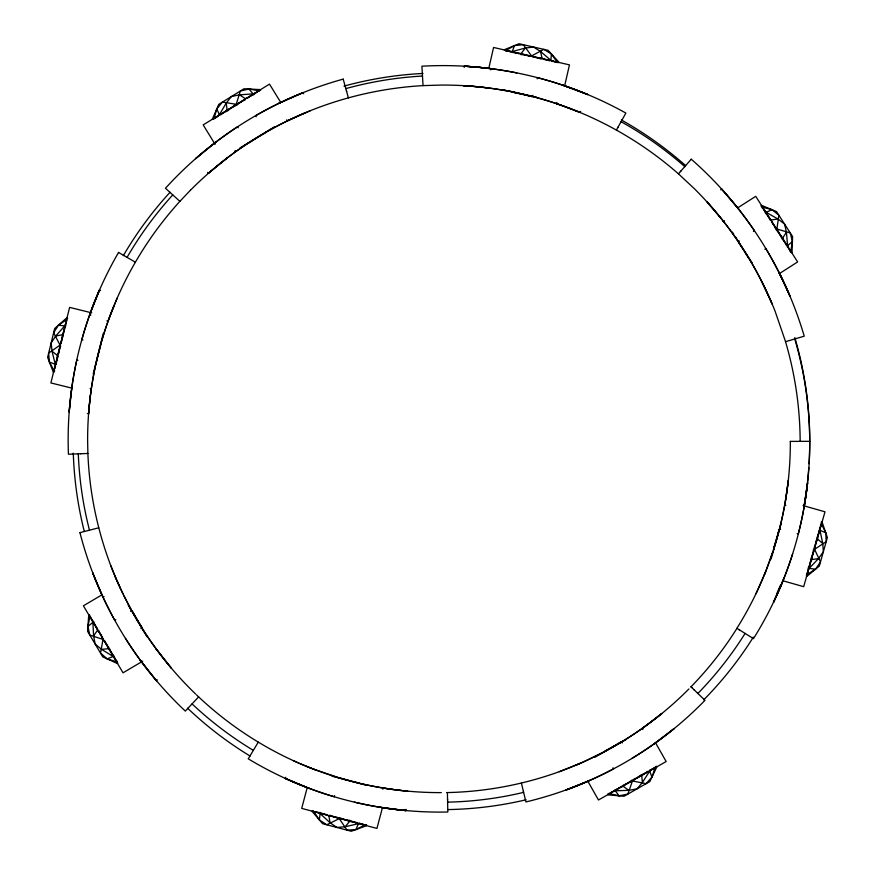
<?xml version="1.0" encoding="UTF-8"?>
<svg xmlns="http://www.w3.org/2000/svg" width="875" height="875" viewBox="0 0 875 875"><rect width="100%" height="100%" fill="white"/><g stroke="black" fill="none" stroke-linecap="round" stroke-linejoin="round"><path stroke-width="1.31" d="M464.209 67.408L464.275 66.194L477.597 67.189L490.875 68.655L490.722 69.869M87.38 413.503L88.594 413.591L88.714 412.027M551.414 53.966L550.889 60.32A21.569 7.777 48.1 0 0 556.806 61.666A21.569 2.734 52.7 0 0 558.895 62.136L548.067 50.323L519.116 43.75L504.252 49.733A21.569 2.734 -27.1 0 0 506.33 50.214A21.58 7.777 -22.6 0 0 512.247 51.559A21.569 11.638 -12.6 0 0 521.117 53.561A21.58 13.727 3.3 0 0 531.573 55.934A21.569 13.727 22.2 0 0 542.03 58.308A21.58 11.638 38.1 0 0 550.889 60.32L540.608 51.516L533.586 47.031L525.328 48.048L512.258 51.548L514.522 45.598L523.348 44.713L531.573 55.934L543.823 49.361L551.414 53.966L556.806 61.666M88.845 410.462L90.497 394.822M406.164 809.353L406.055 810.567L379.903 807.231M762.902 207.233L771.969 209.683L778.892 215.239L776.88 229.009A21.569 13.727 66.7 0 0 782.677 238.033A21.58 11.638 82.6 0 0 787.588 245.678A21.569 7.777 -87.4 0 0 790.869 250.786A21.569 2.734 -82.8 0 0 792.017 252.58L792.586 236.567L776.541 211.586L761.742 205.439A21.569 2.734 17.4 0 0 762.891 207.233A21.58 7.777 22 0 0 766.172 212.341A21.569 11.638 31.9 0 0 771.083 219.986A21.58 13.727 47.8 0 0 776.88 229.009L790.234 232.903L792.411 241.511L790.869 250.786M788.047 482.223L788.222 480.692A350.197 350.197 0 0 1 779.45 529.08L780.642 529.375M804.409 505.291A370.027 370.027 0 0 0 807.57 482.792L803.808 508.703M807.57 482.792L807.198 486.019A369.195 369.195 0 0 1 798.328 533.881L797.147 533.575M319.364 819.919L320.108 813.597A21.569 7.777 50.1 0 0 314.234 812.044A21.569 2.734 54.7 0 0 312.167 811.497L322.58 823.681L351.291 831.25L366.341 825.781A21.569 2.734 -25.1 0 0 364.284 825.234A21.58 7.777 -20.6 0 0 358.411 823.692A21.569 11.638 -10.6 0 0 349.628 821.373A21.58 13.727 5.3 0 0 339.259 818.639A21.569 13.727 24.2 0 0 328.891 815.905A21.58 11.638 40.1 0 0 320.097 813.586L330.072 822.741L336.93 827.466L345.22 826.733L358.411 823.692L355.939 829.566L347.08 830.145L339.259 818.639L326.78 824.786L319.364 819.919L314.234 812.044M787.872 483.766L785.455 500.653M90.705 393.269L91.361 388.587L90.136 388.413M116.244 661.675L107.253 658.908L100.538 653.122L103.009 639.428L89.808 635.075L87.927 626.402L89.786 617.181A21.569 2.734 -80.8 0 0 88.703 615.344L87.587 631.334L102.758 656.862L117.327 663.512A21.569 2.734 19.4 0 0 116.244 661.675A21.58 7.777 23.9 0 0 113.138 656.458A21.569 11.638 33.9 0 0 108.5 648.648A21.58 13.727 49.8 0 0 103.02 639.428M71.98 386.488L72.078 385.788L69.18 412.158A374.511 374.511 0 0 1 76.748 360.106L77.941 360.358M382.845 789.228L383.13 788.014L393.859 789.6M785.192 502.184L784.656 505.236L785.859 505.455M214.189 117.917L216.803 108.894L222.48 102.069L236.206 104.311L240.341 91.033L248.981 88.998L258.223 90.705A21.58 2.734 8.2 0 0 260.039 89.589L244.037 88.747L218.783 104.355L212.384 119.044A21.569 2.734 -71.6 0 0 214.189 117.928A21.58 7.777 -67.1 0 0 219.363 114.734A21.569 11.638 -57.1 0 0 227.095 109.955A21.58 13.727 -41.2 0 0 236.206 104.311A21.569 13.727 -22.3 0 0 245.328 98.678A21.58 11.638 -6.4 0 0 253.061 93.898A21.569 7.777 3.6 0 0 258.223 90.705M488.775 68.403L493.577 47.469L569.461 64.87L564.659 85.805M654.916 768.13L651.995 777.066L646.089 783.683L632.45 780.97L627.856 794.095L619.15 795.823L609.973 793.811A21.569 2.734 10.2 0 0 608.114 794.861L624.083 796.261L649.862 781.528L656.775 767.069A21.569 2.734 -69.6 0 0 654.916 768.13A21.58 7.777 -65.1 0 0 649.644 771.137A21.569 11.638 -55.1 0 0 641.758 775.644A21.58 13.727 -39.2 0 0 632.45 780.97A21.569 13.727 -20.3 0 0 623.131 786.286A21.58 11.638 -4.4 0 0 615.245 790.792A21.569 7.777 5.6 0 0 609.973 793.8M93.188 374.095L93.734 371.875M94.019 370.727L94.588 368.43M94.883 367.259L95.561 364.536M95.747 363.748L103.261 333.408M532.886 95.32L532.591 96.502A355.819 355.819 0 0 1 578.036 111.628L580.212 112.525L580.683 111.409M537.163 78.837L537.469 77.667A377.694 377.694 0 0 1 587.694 94.566L562.669 85.159L563.281 85.367M307.223 787.642L301.7 808.391L376.939 828.417L382.463 807.658M771.061 559.07L772.975 552.366M773.303 551.206L781.091 523.841M334.589 795.594L334.25 796.764A373.231 373.231 0 0 1 285.272 778.378L285.786 777.273M773.511 549.741L774.058 548.023M772.953 551.458L765.494 572.064M556.642 103.666L556.872 102.452M90.847 315.153L89.698 314.748L89.939 314.081M89.698 314.748L99.477 290.052L100.592 290.533M108.752 319.288L108.052 321.256L106.892 320.852M109.113 318.303L117.305 297.839M784.011 578.167L773.522 602.197A370.781 370.781 0 0 0 792.63 553.875M765.603 571.791L764.772 573.858M765.188 572.83L755.967 593.786M764.564 574.372L764.247 575.138M99.477 290.052L98.164 293.07A374.861 374.861 0 0 0 90.891 311.445M773.522 602.197L774.922 599.266A369.961 369.961 0 0 0 782.72 581.383M616.427 130.08L618.198 126.897M618.166 126.941L625.877 113.072A375.78 375.78 0 0 0 421.925 66.194L423.03 85.619A357.481 357.481 0 0 0 348.392 97.88A354.659 354.659 0 0 0 305.375 112.722A354.397 354.397 0 0 0 265.355 132.562M248.981 88.998L253.061 93.898L239.553 94.828L231.405 96.545L226.231 103.064L219.363 114.723L216.803 108.894M196.569 694.947L198.636 696.905A353.325 353.325 0 0 0 258.3 742.12L248.248 758.822A370.902 370.902 0 0 0 447.825 812.011L447.584 800.953M66.183 319.977L58.395 325.238L53.648 332.741L60.014 345.111A21.58 13.727 -85.7 0 1 57.466 355.523A21.569 11.638 78.4 0 1 55.3 364.35A21.58 7.777 68.4 0 1 53.856 370.245A21.569 2.734 63.9 0 1 53.353 372.323L47.622 357.35L54.688 328.519L66.686 317.898A21.569 2.734 -36.3 0 1 66.183 319.966A21.569 7.777 -40.9 0 1 64.739 325.872A21.58 11.638 -50.9 0 1 62.573 334.698A21.569 13.727 -66.8 0 1 60.014 345.111L48.65 353.128L49.383 361.977L53.856 370.245M619.15 795.823L615.245 790.792L628.775 790.333L636.978 788.889L642.381 782.556L649.644 771.148L651.995 777.066M782.677 238.022L786.428 232.192L784.569 224.077L777.962 219.002L766.183 212.341L771.969 209.683M58.395 325.238L64.728 325.872L55.759 336L51.155 342.934L52.019 351.214L55.3 364.35L49.383 361.977M807.538 574.219L815.5 569.22L820.498 561.892L814.57 549.314A21.58 13.727 -83.7 0 1 817.48 538.989A21.569 11.638 80.4 0 1 819.941 530.239A21.58 7.777 70.4 0 1 821.592 524.398A21.569 2.734 65.8 0 1 822.172 522.342L827.378 537.502L819.317 566.081L806.958 576.264A21.569 2.734 -34.3 0 1 807.538 574.219A21.569 7.777 -38.9 0 1 809.189 568.378A21.58 11.638 -48.9 0 1 811.65 559.628A21.569 13.727 -64.8 0 1 814.57 549.303L826.208 541.68L825.77 532.82L821.592 524.398M107.253 658.908L113.138 656.458L101.598 649.392L95.167 644.098L93.592 635.917L97.541 630.219A21.58 11.638 84.6 0 0 92.892 622.398A21.569 7.777 -85.4 0 0 89.786 617.181M815.5 569.22L809.189 568.378L818.508 558.567L823.353 551.786L822.763 543.484L819.952 530.25L825.77 532.82M521.117 53.561L525.328 48.048M345.22 826.733L349.628 821.373M556.478 103.611L578.036 111.628A355.72 355.72 0 0 1 616.416 130.102A358.761 358.761 0 0 1 678.442 173.83L680.848 171.084M680.422 171.577L691.283 159.195M100.592 344.859A352.986 352.986 0 0 1 114.002 305.627A353.609 353.609 0 0 1 135.384 262.205A356.125 356.125 0 0 1 179.867 201.348L190.422 190.236M198.636 696.905L185.303 711.08A372.116 372.116 0 0 1 79.942 532.645M720.672 189.809L721.58 188.989L738.817 209.387M207.616 172.386L208.414 173.305L227.981 157.358M792.411 241.511L787.588 245.678L786.428 232.192M140.448 660.406L140.066 659.881L156.428 680.663L157.358 679.875M87.927 626.402L92.892 622.409L93.592 635.917M723.363 221.244L724.533 220.741M215.097 142.691L216.202 141.848L195.573 158.681A375.736 375.736 0 0 1 237.606 126.755L238.273 127.772M642.097 728.492L661.927 713.431A352.297 352.297 0 0 1 621.611 741.902M653.341 744.406L674.253 728.503A370.847 370.847 0 0 1 631.706 758.559M739.342 240.997L738.336 241.675A358.848 358.848 0 0 0 707.175 202.081L721.591 219.013M753.43 231.416L754.436 230.738A378.186 378.186 0 0 0 721.58 188.989M737.625 207.9L755.727 196.339L797.639 261.942L779.538 273.503M140.875 628.633L141.914 627.987A354.605 354.605 0 0 0 171.292 668.073L155.783 648.375L156.22 648.966M234.533 151.32L235.528 150.708M239.848 148.05L271.95 128.308M272.923 127.717L274.87 126.525M764.837 249.287L765.877 248.664A379.367 379.367 0 0 1 789.939 296.078L778.87 272.202M101.894 594.869L83.409 605.795L123.036 672.809L142.68 661.205M594.573 757.433L626.423 739.342M506.33 50.203L514.522 45.598M115.828 619.697L114.767 620.288A373.614 373.614 0 0 1 92.652 572.698L102.966 597.078L104.059 596.564M130.725 611.439L131.786 610.859L124.031 596.006M604.428 751.669L582.881 762.191L559.289 771.706M355.939 829.566L364.284 825.234M279.344 103.13L278.764 103.414L303.133 92.608L303.581 93.734M590.319 780.183L565.917 790.005A371.569 371.569 0 0 0 613.572 768.863L612.992 767.78M579.841 763.525L578.561 764.083M578.123 764.269L576.844 764.816M310.384 110.666L287.284 120.914L286.748 119.809M576.406 765.002L575.553 765.362M565.917 790.005L568.98 788.878A370.716 370.716 0 0 0 587.125 781.583M800.155 441.361A357.941 357.941 0 0 0 785.531 341.688L804.234 336.175A376.994 376.994 0 0 0 691.272 159.206M79.909 532.656L98.755 527.8M55.759 336L62.562 334.698M811.661 559.628L818.508 558.567M771.094 219.986L777.962 219.002M101.598 649.392L108.489 648.648M423.03 85.619L441.47 85.061A356.847 356.847 0 0 1 578.025 111.661M80.697 453.742L68.436 454.234A373.341 373.341 0 0 1 118.552 252.459M80.598 453.753L87.883 453.469A354.736 354.736 0 0 0 98.787 527.789A352.559 352.559 0 0 0 115.095 576.406L120.247 588.087M688.92 688.942A350.394 350.394 0 0 1 521.391 783.016A351.881 351.881 0 0 1 447.398 792.575L446.644 792.575M794.762 338.975A367.697 367.697 0 0 1 809.725 441.317L790.267 441.405M469.503 86.056L463.181 85.641A357.788 357.788 0 0 1 512.98 92.028M471.078 86.177L486.828 87.784M403.167 790.716L407.827 791.175A353.489 353.489 0 0 1 358.947 783.18M401.614 790.541L395.402 789.808M487.08 87.817L487.791 87.905M490.098 68.556L490.875 68.655M503.169 89.6L505.608 90.169M507.872 90.683L533.258 96.512M534.428 96.775L536.78 97.311M91.755 312.867L69.606 307.377L50.892 382.944L71.739 388.106M332.052 776.191L359.68 783.541M360.839 783.858L363.18 784.47M364.142 784.733L366.603 785.389M82.994 339.981L81.823 339.653A375.681 375.681 0 0 1 99.466 290.052M803.053 505.564L824.994 511.809L803.677 586.688L783.016 580.803M339.784 778.083L312.167 768.633M557.189 103.852L557.736 104.038M563.883 85.564L564.014 85.608A376.83 376.83 0 0 1 584.631 93.297L587.694 94.566M315.853 770.055L314.005 769.344M309.652 788.506L285.283 778.378L288.258 779.723A372.411 372.411 0 0 0 306.381 787.27M313.392 769.114L299.994 763.623M311.555 768.403L309.717 767.67M309.105 767.43L306.666 766.445A351.488 351.488 0 0 1 258.3 742.12M299.162 763.263L293.377 760.681M118.519 252.438L135.363 262.183M739.506 629.912L736.969 628.327A350.47 350.47 0 0 1 691.031 686.777L694.509 690.167M739.025 629.617L753.462 638.652A368.462 368.462 0 0 0 809.714 441.317M239.553 94.828L245.328 98.678M623.142 786.286L628.775 790.333M52.019 351.214L57.466 355.523M817.48 538.989L822.763 543.484M678.442 173.841L694.236 188.573A358.302 358.302 0 0 1 772.253 304.336M179.867 201.348L165.463 188.256A374.555 374.555 0 0 1 343.208 79.122M195.738 694.148L192.062 690.561A353.128 353.128 0 0 1 115.128 576.395L110.83 565.753M694.028 689.697L697.998 693.569M691.895 687.619L691.02 686.777L691.458 687.192M697.462 693.044L704.966 700.35A369.677 369.677 0 0 1 525.919 801.938L523.37 791.328M722.575 220.259L723.559 221.506M642.108 728.503L642.808 729.498M732.408 232.148L733.644 234.073M735.623 237.18L743.881 250.097M744.505 251.081L752.139 263.014M280.744 102.419L269.5 84.131L203.175 124.906L215.13 144.342M621.622 741.913L622.245 742.952M128.231 605.128L145.228 633.872M145.83 634.889L146.989 636.847M256.222 116.747L255.609 115.686A375.616 375.616 0 0 1 303.133 92.608M655.561 742.853L666.17 761.534L598.478 799.991L587.869 781.309M761.283 280.58L772.002 303.647A357.755 357.755 0 0 0 749.164 258.694M122.981 593.852L119.536 586.545M102.659 596.433L102.922 597.002M119.186 585.769L116.769 580.322M116.43 579.545L115.763 577.981M789.928 296.078L788.627 293.027A378.536 378.536 0 0 0 779.242 272.934M115.095 576.406L115.423 577.194M785.564 341.677L775.086 311.205A354.736 354.736 0 0 0 772.286 304.325M343.197 79.089L346.631 91.492M346.445 90.814L348.381 97.847M521.391 783.048L523.491 791.787M540.608 51.516L542.019 58.308M328.891 815.905L330.072 822.741M226.231 103.064L227.084 109.944M641.758 775.655L642.381 782.556M87.894 453.469L87.62 441.252A354.364 354.364 0 0 1 114.034 305.648M447.541 799.159L447.584 801.073M447.398 792.564L447.562 799.859M738.445 242.288A37.57 3.533 57.5 0 1 748.65 258.333M513.494 92.356A37.33 3.5 13 0 1 531.88 96.6M516.797 72.909A377.005 377.005 0 0 0 467.578 66.402L464.275 66.194A377.814 377.814 0 0 1 489.562 68.491M513.603 92.411A37.33 3.489 12.8 0 1 531.956 96.6M190.433 190.247A355.6 355.6 0 0 1 305.386 112.755M248.872 142.931A37.078 3.467 -31.5 0 1 264.983 133.066M208.414 173.305A356.759 356.759 0 0 1 248.281 143.062M96.119 363.748A36.837 3.434 -76 0 1 100.68 345.483M88.594 413.591A355.698 355.698 0 0 1 95.791 364.252M141.816 627.397A36.597 3.402 59.5 0 1 132.333 611.286A36.597 3.391 59.3 0 0 141.783 627.266M156.428 680.663A373.286 373.286 0 0 1 125.442 638.367M441.339 792.619A351.892 351.892 0 0 1 306.677 766.413M358.455 782.852A36.356 3.369 15 0 1 340.397 778.017M354.473 802.145A372.105 372.105 0 0 0 402.795 810.25L406.055 810.567A372.914 372.914 0 0 1 383.348 807.778M621.031 742.011A36.105 3.336 -29.5 0 1 604.877 751.155A36.105 3.325 -29.7 0 0 620.9 742.033M790.333 441.405A349.081 349.081 0 0 1 736.903 628.283M808.795 467.6A368.32 368.32 0 0 1 807.483 481.994M807.023 485.92A368.32 368.32 0 0 1 803.884 506.712M780.686 584.697A368.32 368.32 0 0 1 776.453 594.322M753.375 637.12A368.32 368.32 0 0 1 703.708 699.891M526.116 799.761A368.32 368.32 0 0 1 447.989 809.583M250.086 756.044A368.32 368.32 0 0 1 187.567 708.181M84.219 531.136A368.32 368.32 0 0 1 73.292 453.152M123.32 255.642A368.32 368.32 0 0 1 170.056 192.27M343.973 86.122A368.32 368.32 0 0 1 423.008 73.456M621.381 119.963A368.32 368.32 0 0 1 685.573 165.561M794.817 337.553A368.32 368.32 0 0 1 809.058 463.663M779.122 529.561A35.864 3.303 -74 0 1 774.025 547.345M779.045 529.67A35.864 3.292 -74.2 0 1 774.025 547.4M745.095 633.413A359.275 359.275 0 0 1 697.889 693.459M523.622 792.367A360.489 360.489 0 0 1 447.606 802.145M253.334 750.356A361.714 361.714 0 0 1 192.062 703.894M89.469 530.184A362.939 362.939 0 0 1 78.302 453.841M127.061 257.381A364.153 364.153 0 0 1 172.769 194.895M345.833 88.605A365.378 365.378 0 0 1 422.483 76.048M621.086 121.702A366.592 366.592 0 0 1 684.764 166.622M771.509 222.02A20.913 13.891 67.5 0 1 776.005 229.567M762.497 208.141A20.913 7.864 -85.3 0 1 765.297 212.898M760.867 205.997A20.913 2.767 -80.6 0 1 762.016 207.791M766.019 213.62A20.913 11.769 84.4 0 1 769.967 219.953M781.802 238.591A20.913 11.769 30.2 0 1 786.352 245.284M776.475 230.092A20.913 13.88 47.1 0 1 781.288 237.398M791.273 252.427A20.913 2.767 15.2 0 0 789.994 251.355A20.913 7.864 19.9 0 0 787.073 246.586M505.28 50.663A20.913 2.756 54.8 0 1 506.1 51.22M506.384 51.177A20.913 7.864 50.2 0 1 511.142 52.15M520.877 54.578A20.913 13.891 23 0 1 530.042 56.438M513.034 52.577A20.913 11.769 39.9 0 1 519.116 53.867M543.692 59.445A20.913 11.769 -14.3 0 1 549.73 60.9M532.733 57.05A20.913 13.88 2.6 0 1 541.198 59.073M557.353 62.552A20.913 2.767 -29.3 0 1 558.239 62.552M551.633 61.337A20.913 7.864 -24.6 0 1 556.347 62.508M260.039 89.589A21.569 2.734 8.2 0 1 259.383 90.453M247.319 98.317A20.913 11.769 -58.8 0 1 253.608 94.784A20.913 7.864 -69.1 0 1 257.578 91.897M227.631 110.841A20.913 13.891 -21.5 0 1 236.753 105.197M258.934 91.361A20.913 2.756 -73.8 0 1 260.586 90.464M212.887 119.459A20.913 2.767 10.3 0 1 213.97 118.934M214.911 118.573A20.913 7.864 5.7 0 1 218.137 116.277M220.642 114.909A20.913 11.769 -4.6 0 1 227.041 111.07M237.278 104.738A20.913 13.88 -41.9 0 1 245.273 99.805M65.745 326.113A20.913 7.864 66.4 0 1 67.014 320.447M56.317 364.602A20.913 11.769 -49.2 0 1 58.209 356.355M67.047 318.85A20.913 2.767 61.7 0 1 67.703 318.15M55.005 367.861A20.913 7.864 -38.8 0 1 55.508 366.308M54.184 371.481A20.913 2.756 -34.2 0 1 54.688 370.716M58.647 353.817A20.913 13.891 -66 0 1 60.758 345.997M63.733 333.047A20.913 11.769 76.7 0 1 65.089 327.512M61.228 343.284A20.913 13.88 -86.4 0 1 63.317 335.541M97.541 630.219A21.569 13.727 68.7 0 1 103.02 639.428M97.606 628.709A20.913 11.769 32.2 0 1 93.789 621.873A20.913 7.864 21.9 0 1 90.781 617.236M116.9 660.975A20.913 7.864 -83.3 0 1 114.034 655.933M90.453 616.492A20.913 2.767 17.2 0 1 89.6 614.819M117.677 662.955A20.913 2.767 -78.7 0 1 117.25 661.916M108.959 647.62A20.913 13.891 69.4 0 1 104.705 640.828M113.334 655.178A20.913 11.769 86.3 0 1 109.616 648.714M102.594 637.273A20.913 13.88 49.1 0 1 98.656 630.295M326.659 814.625A20.913 11.769 -12.3 0 1 320.37 812.58A20.913 7.864 -22.6 0 1 315.252 811.541M339.522 817.633A20.913 13.891 24.9 0 0 349.891 820.367A20.913 11.769 41.8 0 0 356.617 822.522M366.614 824.775A20.913 2.767 56.8 0 1 365.17 824.698M363.639 824.305A20.913 7.864 52.2 0 1 359.122 822.916M337.455 817.392A20.913 13.88 4.6 0 1 329.744 815.172M313.72 811.147A20.913 2.767 -27.3 0 1 312.408 810.709M621.633 786.188A20.913 11.769 -56.8 0 1 614.731 789.884M631.936 780.062A20.913 13.88 -39.9 0 1 623.23 785.159M656.261 766.161A20.913 2.767 12.3 0 1 654.938 767.167M653.811 767.911A20.913 7.864 7.7 0 1 649.611 770.098M641.244 774.747A20.913 13.891 -19.6 0 1 633.238 779.57M647.97 771.247A20.913 11.769 -2.7 0 1 642.436 774.309M609.284 793.133A20.913 2.767 -71.8 0 1 607.666 794.052M614.009 790.552A20.913 7.864 -67.2 0 1 610.356 792.739M810.436 561.236A20.913 11.769 78.7 0 1 808.183 568.094A20.913 7.864 68.3 0 1 806.531 573.934A20.913 2.767 63.7 0 1 806.345 575.958M813.564 549.03A20.913 13.88 -84.4 0 1 810.655 559.344M821.177 522.058A20.913 2.767 -32.2 0 1 821.198 523.327M820.63 524.409A20.913 7.864 -36.8 0 1 819.405 529.102M816.331 540.006A20.913 13.891 -64.1 0 1 814.144 547.761M818.923 530.469A20.913 11.769 -47.2 0 1 816.758 538.125"/></g></svg>
